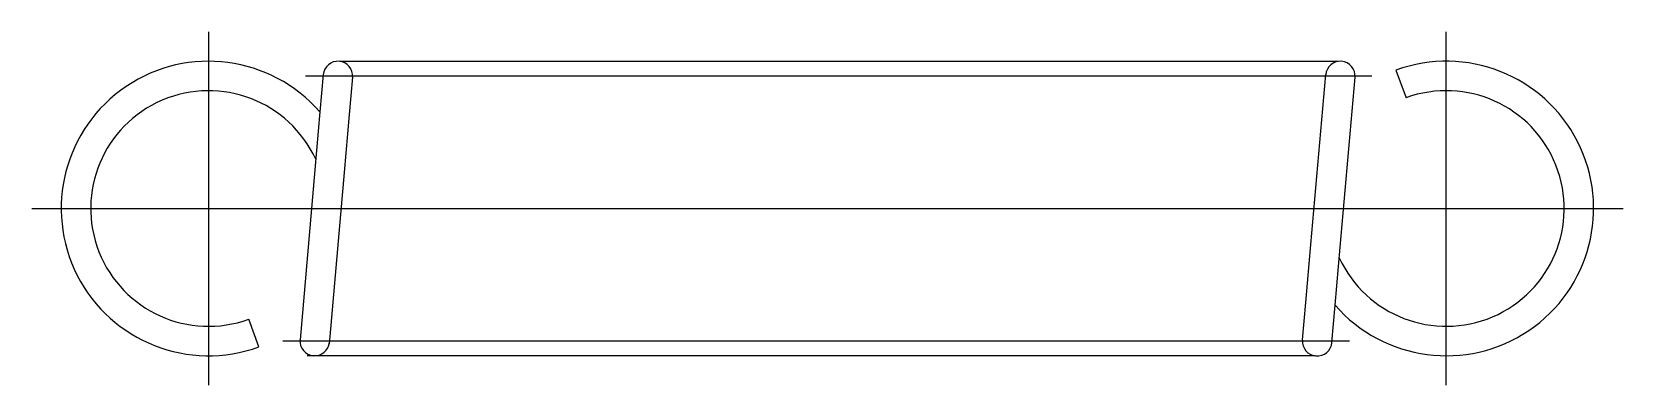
# Model space of a CAD drawing. Extents: x 10.1 to 62, y 10 to 51.2.
# Drawn here: x 51.23 to 62.03, y 48.8 to 51.2 of the extents above; entities outside this region: 2.
import ezdxf

# ---------------------------------------------------------------- set-up
doc = ezdxf.new("R2010")
doc.units = 0
doc.linetypes.add('CENTER', pattern=[50.8, 31.75, -6.35, 6.35, -6.35])
doc.linetypes.add('DASHED', pattern=[19.05, 12.7, -6.35])
doc.layers.get('0').update_dxf_attribs({"linetype": 'CONTINUOUS'})
doc.layers.add('CENTER', color=1, linetype='CENTER')
doc.styles.get("Standard").update_dxf_attribs({"font": 'txt.shx'})

msp = doc.modelspace()

# ---------------------------------------------------------------- linework, layer by layer
at = {"color": 3, "linetype": 'DASHED'}
for p, q in [((53.325, 51), (60.096, 51)), ((59.942, 49), (53.101, 49))]:
    msp.add_line(p, q, dxfattribs=at)
at = {"color": 7, "linetype": 'CONTINUOUS'}
for p, q in [((53.21, 50.909), (53.188, 50.656)), ((53.41, 50.892), (53.387, 50.638)), ((59.914, 49.755), (60.015, 50.909)), ((60.113, 49.738), (60.214, 50.891)), ((60.491, 50.94), (60.56, 50.752)), ((53.188, 50.656), (53.154, 50.262)), ((53.387, 50.638), (53.353, 50.245)), ((53.154, 50.262), (53.054, 49.108)), ((53.353, 50.245), (53.251, 49.079)), ((59.879, 49.362), (59.914, 49.755)), ((60.079, 49.344), (60.113, 49.738)), ((59.857, 49.107), (59.879, 49.362)), ((60.056, 49.09), (60.079, 49.344))]:
    msp.add_line(p, q, dxfattribs=at)
msp.add_line((52.775, 49.06), (52.707, 49.248))
for centre, radius, start, end in [((52.433, 50), 1, 40.9859, 290), ((53.31, 50.9), 0.1, 355, 175), ((60.114, 50.9), 0.1, 355, 175), ((60.833, 50), 1, 220.9859, 110), ((52.433, 50), 0.8, 24.7098, 290), ((60.833, 50), 0.8, 204.7098, 110), ((53.153, 49.1), 0.1, 175, 355), ((59.957, 49.098), 0.1, 175, 355)]:
    msp.add_arc(centre, radius, start, end, dxfattribs=at)
at = {"layer": 'CENTER'}
for p, q in [((52.433, 51.2), (52.433, 48.8)), ((60.833, 48.8), (60.833, 51.2)), ((53.09, 50.9), (60.328, 50.9)), ((51.233, 50), (62.033, 50)), ((60.175, 49.098), (52.937, 49.098))]:
    msp.add_line(p, q, dxfattribs=at)

# ---------------------------------------------------------------- texts
for s, p in [('AWA 2 - 10', (10, 20)), ('AWA02', (10, 10))]:
    msp.add_text(s, height=2).set_placement(p)

doc.saveas('drawing.dxf')
